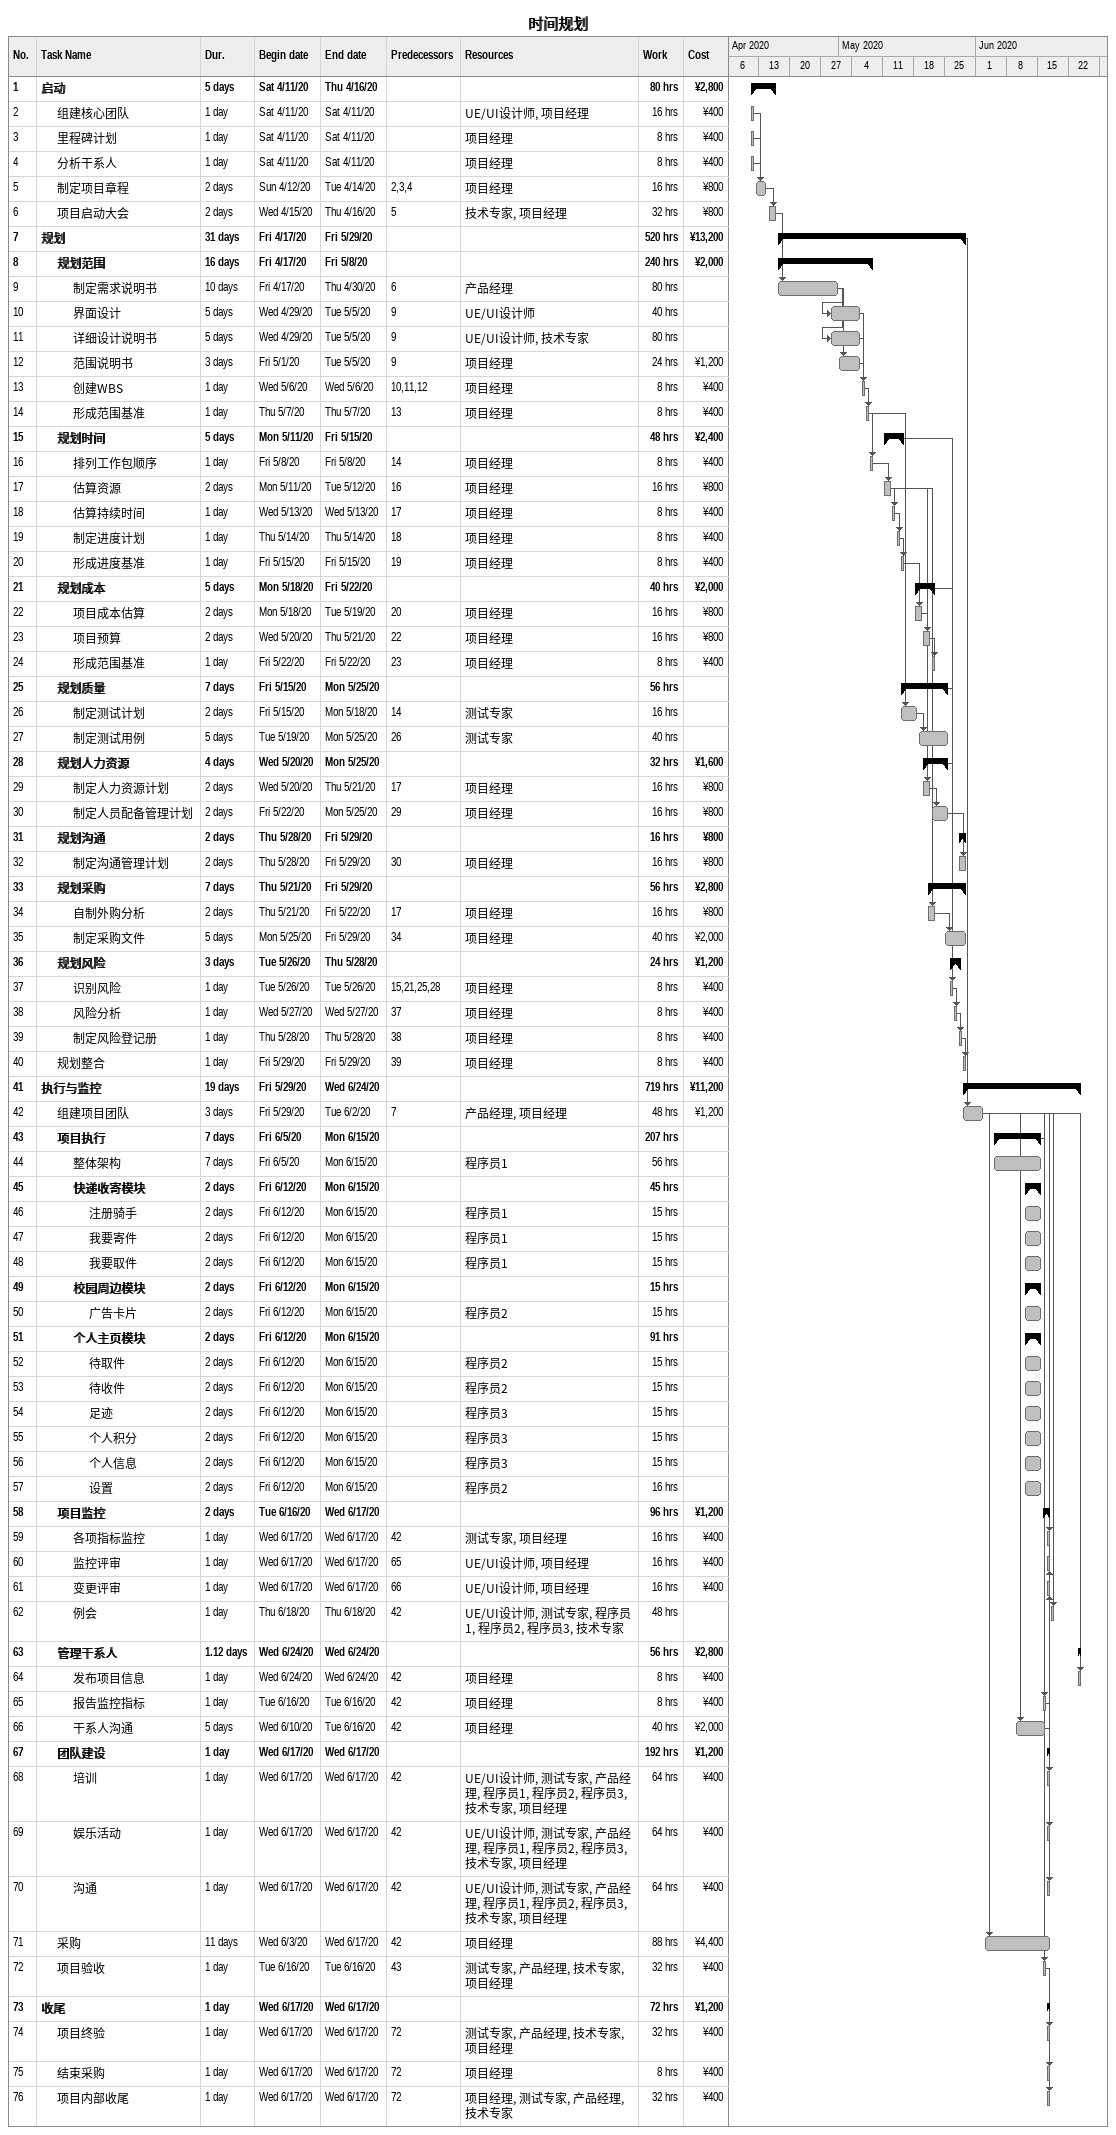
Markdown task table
时间规划

| ID | Level | Task | Duration | Start | Finish | Predecessors | Resources | Work (h) | Cost (¥) |
|---|---|---|---|---|---|---|---|---|---|
| 1 | 1 | **启动** | 5d | 2020-04-11 | 2020-04-16 |  |  | 80 | 2800 |
| 2 | 2 | 组建核心团队 | 1d | 2020-04-11 | 2020-04-11 |  | UE/UI设计师, 项目经理 | 16 | 400 |
| 3 | 2 | 里程碑计划 | 1d | 2020-04-11 | 2020-04-11 |  | 项目经理 | 8 | 400 |
| 4 | 2 | 分析干系人 | 1d | 2020-04-11 | 2020-04-11 |  | 项目经理 | 8 | 400 |
| 5 | 2 | 制定项目章程 | 2d | 2020-04-12 | 2020-04-14 | 2, 3, 4 | 项目经理 | 16 | 800 |
| 6 | 2 | 项目启动大会 | 2d | 2020-04-15 | 2020-04-16 | 5 | 技术专家, 项目经理 | 32 | 800 |
| 7 | 1 | **规划** | 31d | 2020-04-17 | 2020-05-29 |  |  | 520 | 13200 |
| 8 | 2 | **规划范围** | 16d | 2020-04-17 | 2020-05-08 |  |  | 240 | 2000 |
| 9 | 3 | 制定需求说明书 | 10d | 2020-04-17 | 2020-04-30 | 6 | 产品经理 | 80 |  |
| 10 | 3 | 界面设计 | 5d | 2020-04-29 | 2020-05-05 | 9 | UE/UI设计师 | 40 |  |
| 11 | 3 | 详细设计说明书 | 5d | 2020-04-29 | 2020-05-05 | 9 | UE/UI设计师, 技术专家 | 80 |  |
| 12 | 3 | 范围说明书 | 3d | 2020-05-01 | 2020-05-05 | 9 | 项目经理 | 24 | 1200 |
| 13 | 3 | 创建WBS | 1d | 2020-05-06 | 2020-05-06 | 10, 11, 12 | 项目经理 | 8 | 400 |
| 14 | 3 | 形成范围基准 | 1d | 2020-05-07 | 2020-05-07 | 13 | 项目经理 | 8 | 400 |
| 15 | 2 | **规划时间** | 5d | 2020-05-11 | 2020-05-15 |  |  | 48 | 2400 |
| 16 | 3 | 排列工作包顺序 | 1d | 2020-05-08 | 2020-05-08 | 14 | 项目经理 | 8 | 400 |
| 17 | 3 | 估算资源 | 2d | 2020-05-11 | 2020-05-12 | 16 | 项目经理 | 16 | 800 |
| 18 | 3 | 估算持续时间 | 1d | 2020-05-13 | 2020-05-13 | 17 | 项目经理 | 8 | 400 |
| 19 | 3 | 制定进度计划 | 1d | 2020-05-14 | 2020-05-14 | 18 | 项目经理 | 8 | 400 |
| 20 | 3 | 形成进度基准 | 1d | 2020-05-15 | 2020-05-15 | 19 | 项目经理 | 8 | 400 |
| 21 | 2 | **规划成本** | 5d | 2020-05-18 | 2020-05-22 |  |  | 40 | 2000 |
| 22 | 3 | 项目成本估算 | 2d | 2020-05-18 | 2020-05-19 | 20 | 项目经理 | 16 | 800 |
| 23 | 3 | 项目预算 | 2d | 2020-05-20 | 2020-05-21 | 22 | 项目经理 | 16 | 800 |
| 24 | 3 | 形成范围基准 | 1d | 2020-05-22 | 2020-05-22 | 23 | 项目经理 | 8 | 400 |
| 25 | 2 | **规划质量** | 7d | 2020-05-15 | 2020-05-25 |  |  | 56 |  |
| 26 | 3 | 制定测试计划 | 2d | 2020-05-15 | 2020-05-18 | 14 | 测试专家 | 16 |  |
| 27 | 3 | 制定测试用例 | 5d | 2020-05-19 | 2020-05-25 | 26 | 测试专家 | 40 |  |
| 28 | 2 | **规划人力资源** | 4d | 2020-05-20 | 2020-05-25 |  |  | 32 | 1600 |
| 29 | 3 | 制定人力资源计划 | 2d | 2020-05-20 | 2020-05-21 | 17 | 项目经理 | 16 | 800 |
| 30 | 3 | 制定人员配备管理计划 | 2d | 2020-05-22 | 2020-05-25 | 29 | 项目经理 | 16 | 800 |
| 31 | 2 | **规划沟通** | 2d | 2020-05-28 | 2020-05-29 |  |  | 16 | 800 |
| 32 | 3 | 制定沟通管理计划 | 2d | 2020-05-28 | 2020-05-29 | 30 | 项目经理 | 16 | 800 |
| 33 | 2 | **规划采购** | 7d | 2020-05-21 | 2020-05-29 |  |  | 56 | 2800 |
| 34 | 3 | 自制外购分析 | 2d | 2020-05-21 | 2020-05-22 | 17 | 项目经理 | 16 | 800 |
| 35 | 3 | 制定采购文件 | 5d | 2020-05-25 | 2020-05-29 | 34 | 项目经理 | 40 | 2000 |
| 36 | 2 | **规划风险** | 3d | 2020-05-26 | 2020-05-28 |  |  | 24 | 1200 |
| 37 | 3 | 识别风险 | 1d | 2020-05-26 | 2020-05-26 | 15, 21, 25, 28 | 项目经理 | 8 | 400 |
| 38 | 3 | 风险分析 | 1d | 2020-05-27 | 2020-05-27 | 37 | 项目经理 | 8 | 400 |
| 39 | 3 | 制定风险登记册 | 1d | 2020-05-28 | 2020-05-28 | 38 | 项目经理 | 8 | 400 |
| 40 | 2 | 规划整合 | 1d | 2020-05-29 | 2020-05-29 | 39 | 项目经理 | 8 | 400 |
| 41 | 1 | **执行与监控** | 19d | 2020-05-29 | 2020-06-24 |  |  | 719 | 11200 |
| 42 | 2 | 组建项目团队 | 3d | 2020-05-29 | 2020-06-02 | 7 | 产品经理, 项目经理 | 48 | 1200 |
| 43 | 2 | **项目执行** | 7d | 2020-06-05 | 2020-06-15 |  |  | 207 |  |
| 44 | 3 | 整体架构 | 7d | 2020-06-05 | 2020-06-15 |  | 程序员1 | 56 |  |
| 45 | 3 | **快递收寄模块** | 2d | 2020-06-12 | 2020-06-15 |  |  | 45 |  |
| 46 | 4 | 注册骑手 | 2d | 2020-06-12 | 2020-06-15 |  | 程序员1 | 15 |  |
| 47 | 4 | 我要寄件 | 2d | 2020-06-12 | 2020-06-15 |  | 程序员1 | 15 |  |
| 48 | 4 | 我要取件 | 2d | 2020-06-12 | 2020-06-15 |  | 程序员1 | 15 |  |
| 49 | 3 | **校园周边模块** | 2d | 2020-06-12 | 2020-06-15 |  |  | 15 |  |
| 50 | 4 | 广告卡片 | 2d | 2020-06-12 | 2020-06-15 |  | 程序员2 | 15 |  |
| 51 | 3 | **个人主页模块** | 2d | 2020-06-12 | 2020-06-15 |  |  | 91 |  |
| 52 | 4 | 待取件 | 2d | 2020-06-12 | 2020-06-15 |  | 程序员2 | 15 |  |
| 53 | 4 | 待收件 | 2d | 2020-06-12 | 2020-06-15 |  | 程序员2 | 15 |  |
| 54 | 4 | 足迹 | 2d | 2020-06-12 | 2020-06-15 |  | 程序员3 | 15 |  |
| 55 | 4 | 个人积分 | 2d | 2020-06-12 | 2020-06-15 |  | 程序员3 | 15 |  |
| 56 | 4 | 个人信息 | 2d | 2020-06-12 | 2020-06-15 |  | 程序员3 | 15 |  |
| 57 | 4 | 设置 | 2d | 2020-06-12 | 2020-06-15 |  | 程序员2 | 16 |  |
| 58 | 2 | **项目监控** | 2d | 2020-06-16 | 2020-06-17 |  |  | 96 | 1200 |
| 59 | 3 | 各项指标监控 | 1d | 2020-06-17 | 2020-06-17 | 42 | 测试专家, 项目经理 | 16 | 400 |
| 60 | 3 | 监控评审 | 1d | 2020-06-17 | 2020-06-17 | 65 | UE/UI设计师, 项目经理 | 16 | 400 |
| 61 | 3 | 变更评审 | 1d | 2020-06-17 | 2020-06-17 | 66 | UE/UI设计师, 项目经理 | 16 | 400 |
| 62 | 3 | 例会 | 1d | 2020-06-18 | 2020-06-18 | 42 | UE/UI设计师, 测试专家, 程序员1, 程序员2, 程序员3, 技术专家 | 48 |  |
| 63 | 2 | **管理干系人** | 1.12d | 2020-06-24 | 2020-06-24 |  |  | 56 | 2800 |
| 64 | 3 | 发布项目信息 | 1d | 2020-06-24 | 2020-06-24 | 42 | 项目经理 | 8 | 400 |
| 65 | 3 | 报告监控指标 | 1d | 2020-06-16 | 2020-06-16 | 42 | 项目经理 | 8 | 400 |
| 66 | 3 | 干系人沟通 | 5d | 2020-06-10 | 2020-06-16 | 42 | 项目经理 | 40 | 2000 |
| 67 | 2 | **团队建设** | 1d | 2020-06-17 | 2020-06-17 |  |  | 192 | 1200 |
| 68 | 3 | 培训 | 1d | 2020-06-17 | 2020-06-17 | 42 | UE/UI设计师, 测试专家, 产品经理, 程序员1, 程序员2, 程序员3, 技术专家, 项目经理 | 64 | 400 |
| 69 | 3 | 娱乐活动 | 1d | 2020-06-17 | 2020-06-17 | 42 | UE/UI设计师, 测试专家, 产品经理, 程序员1, 程序员2, 程序员3, 技术专家, 项目经理 | 64 | 400 |
| 70 | 3 | 沟通 | 1d | 2020-06-17 | 2020-06-17 | 42 | UE/UI设计师, 测试专家, 产品经理, 程序员1, 程序员2, 程序员3, 技术专家, 项目经理 | 64 | 400 |
| 71 | 2 | 采购 | 11d | 2020-06-03 | 2020-06-17 | 42 | 项目经理 | 88 | 4400 |
| 72 | 2 | 项目验收 | 1d | 2020-06-16 | 2020-06-16 | 43 | 测试专家, 产品经理, 技术专家, 项目经理 | 32 | 400 |
| 73 | 1 | **收尾** | 1d | 2020-06-17 | 2020-06-17 |  |  | 72 | 1200 |
| 74 | 2 | 项目终验 | 1d | 2020-06-17 | 2020-06-17 | 72 | 测试专家, 产品经理, 技术专家, 项目经理 | 32 | 400 |
| 75 | 2 | 结束采购 | 1d | 2020-06-17 | 2020-06-17 | 72 | 项目经理 | 8 | 400 |
| 76 | 2 | 项目内部收尾 | 1d | 2020-06-17 | 2020-06-17 | 72 | 项目经理, 测试专家, 产品经理, 技术专家 | 32 | 400 |
